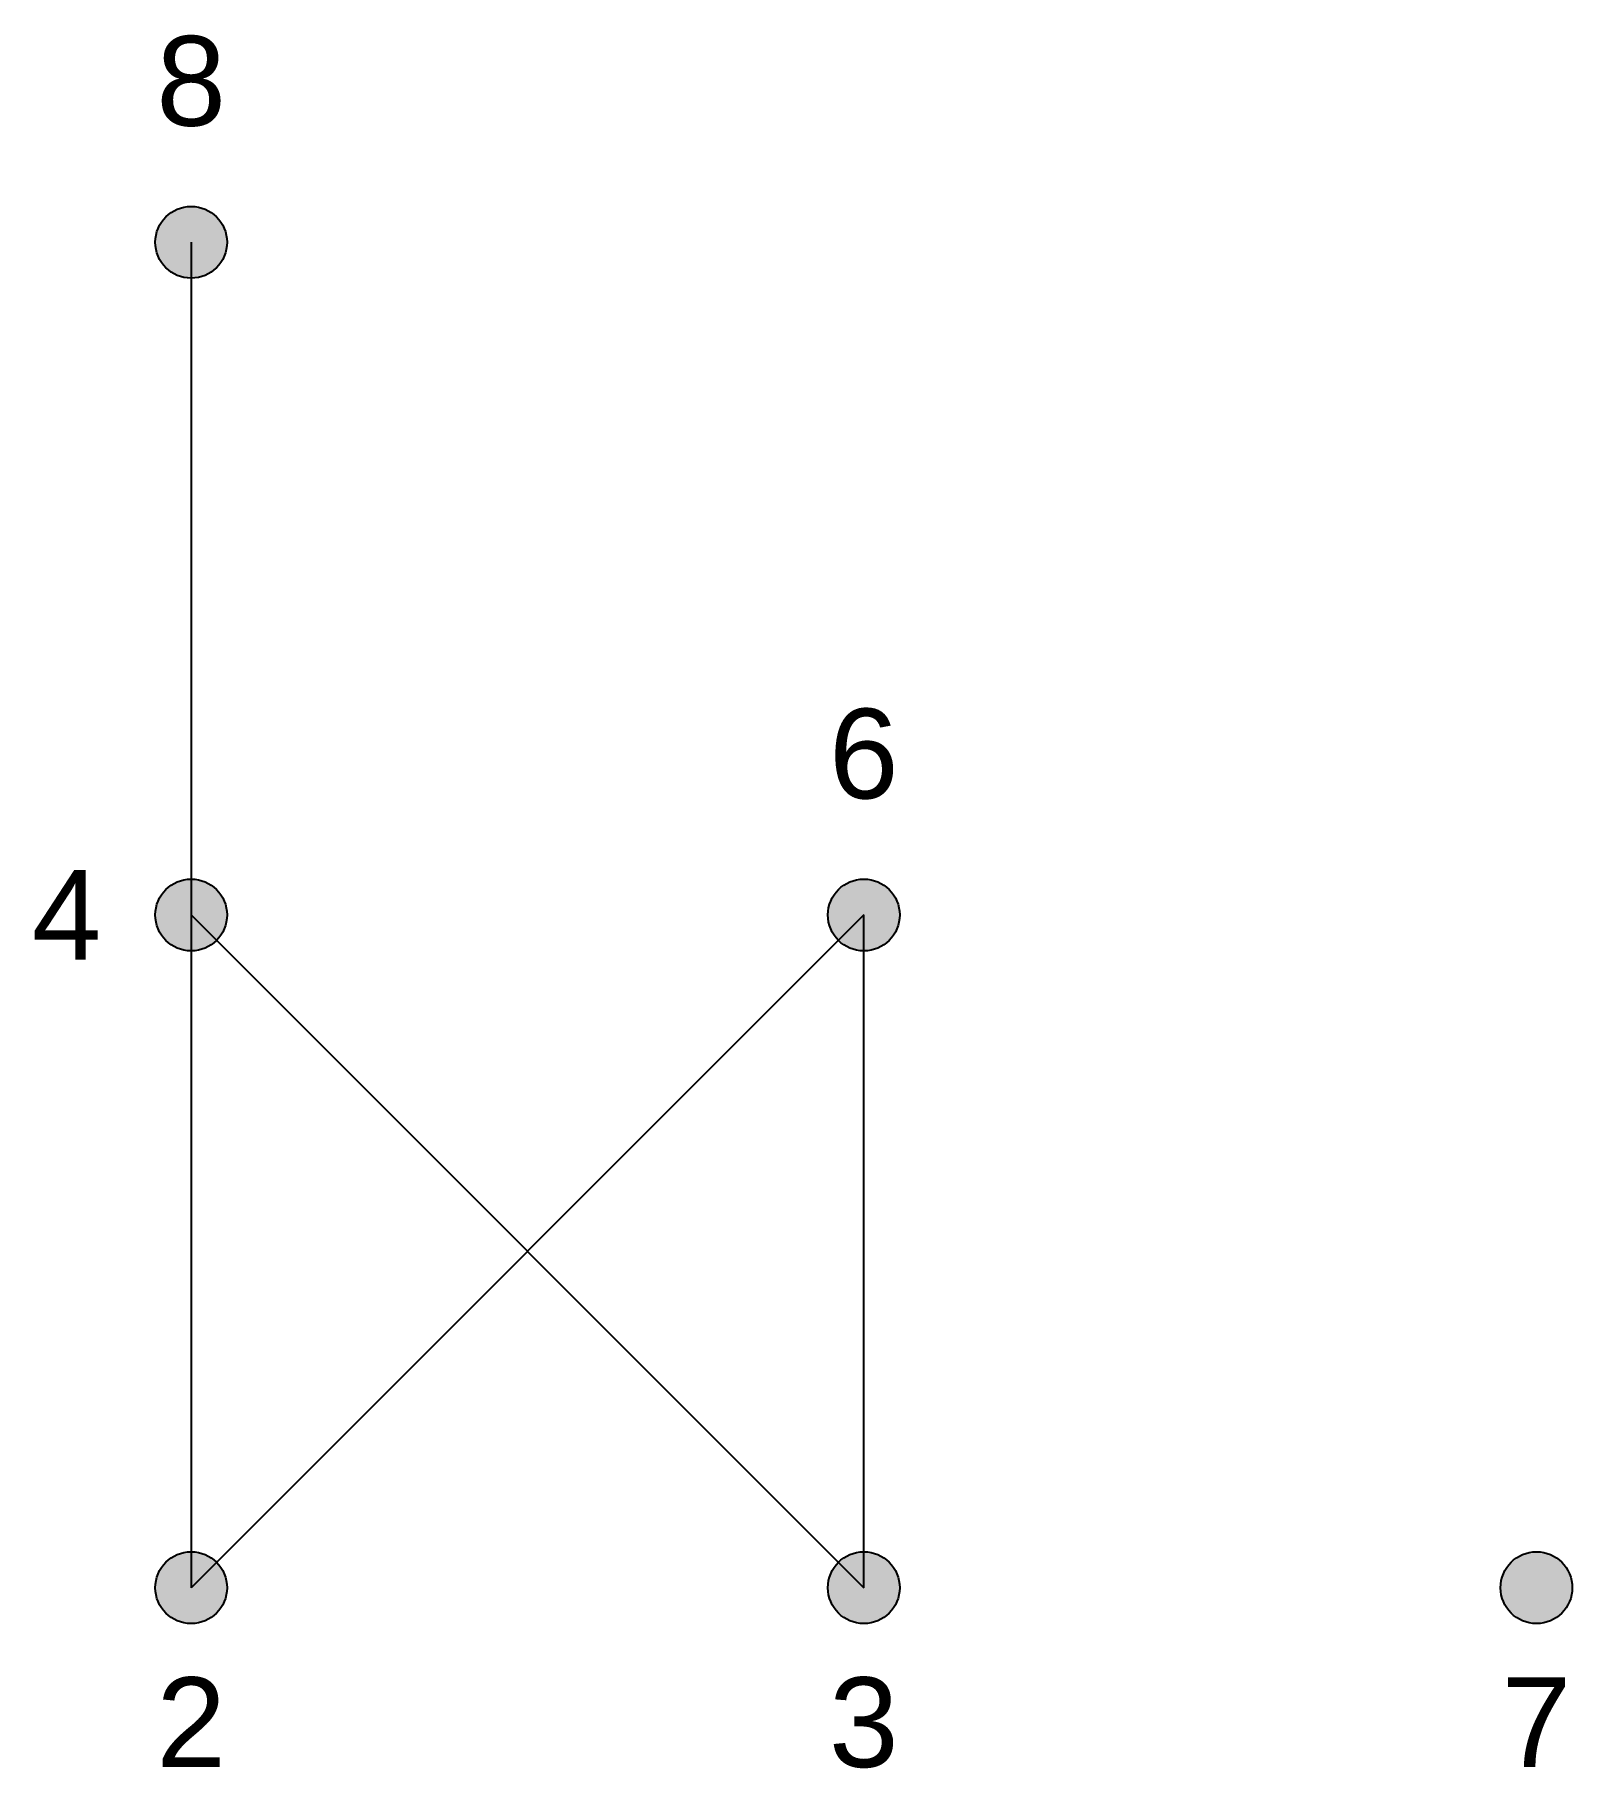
# Model space of a CAD drawing. Header units: inches. Extents: x 540 to 883, y 210 to 596.
import ezdxf
from ezdxf.enums import TextEntityAlignment as Align

# ---------------------------------------------------------------- set-up
doc = ezdxf.new("R2010")
doc.units = ezdxf.units.IN
doc.header["$MEASUREMENT"] = 0
doc.styles.get("Standard").update_dxf_attribs({"font": 'arial.ttf'})

msp = doc.modelspace()

# ---------------------------------------------------------------- hatches: boundary and pattern name
h = msp.add_hatch(color=255)
edge = h.paths.add_edge_path()
edge.add_arc((575, 550), 8, 0, 360)
h = msp.add_hatch(color=255)
edge = h.paths.add_edge_path()
edge.add_arc((575, 400), 8, 0, 360)
h = msp.add_hatch(color=255)
edge = h.paths.add_edge_path()
edge.add_arc((725, 400), 8, 0, 360)
h = msp.add_hatch(color=255)
edge = h.paths.add_edge_path()
edge.add_arc((575, 250), 8, 0, 360)
h = msp.add_hatch(color=255)
edge = h.paths.add_edge_path()
edge.add_arc((725, 250), 8, 0, 360)
h = msp.add_hatch(color=255)
edge = h.paths.add_edge_path()
edge.add_arc((875, 250), 8, 0, 360)

# ---------------------------------------------------------------- linework, layer by layer
for p, q in [((575, 550), (575, 400)), ((575, 400), (575, 250)), ((575, 400), (725, 250)), ((725, 400), (575, 250)), ((725, 250), (725, 400))]:
    msp.add_line(p, q)
for centre in [(575, 550), (575, 400), (725, 400), (575, 250), (725, 250), (875, 250)]:
    msp.add_circle(centre, 8)

# ---------------------------------------------------------------- texts
for s, p in [('8', (575, 570)), ('6', (725, 420))]:
    msp.add_text(s, height=20).set_placement(p, align=Align.BOTTOM_CENTER)
msp.add_text('4', height=20).set_placement((555, 400), align=Align.MIDDLE_RIGHT)
for s, p in [('2', (575, 230)), ('3', (725, 230)), ('7', (875, 230))]:
    msp.add_text(s, height=20).set_placement(p, align=Align.TOP_CENTER)

doc.saveas('drawing.dxf')
